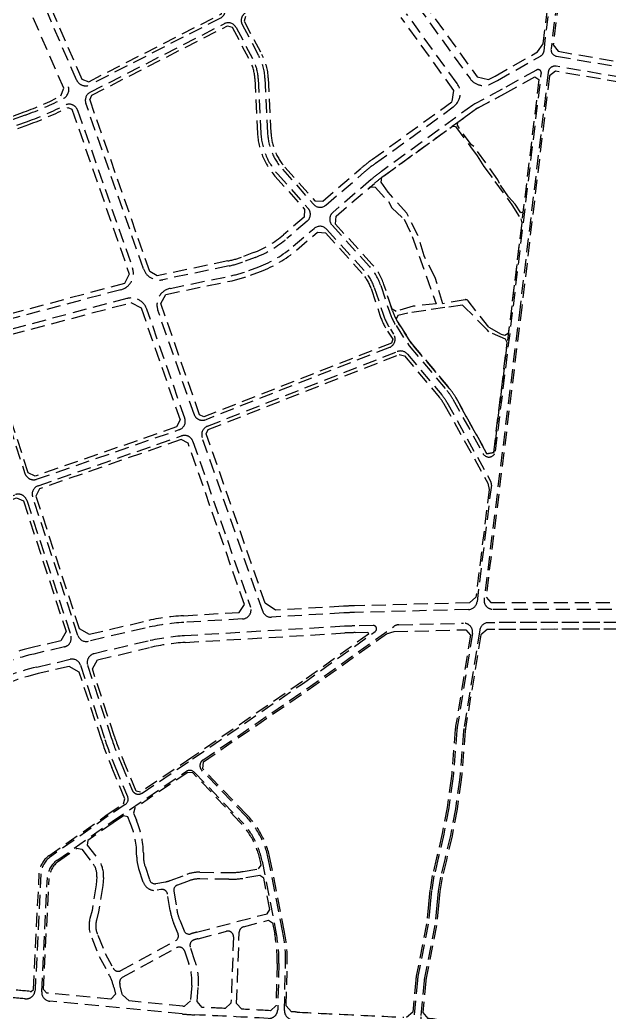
# Model space of a CAD drawing. Header units: metres. Extents: x 566243 to 572707, y 2062953 to 2068466.
# Drawn here: x 569177 to 569704, y 2064872 to 2065761 of the extents above; entities that cross this region are included whole.
import ezdxf

# ---------------------------------------------------------------- set-up
doc = ezdxf.new("R2010")
doc.units = ezdxf.units.M
doc.linetypes.add('HIDDEN', pattern=[0.375, 0.25, -0.125])
doc.layers.add('LogDg phu', color=7, linetype='CONTINUOUS')
doc.layers.add('ViaHeSphu', color=32, linetype='CONTINUOUS')

msp = doc.modelspace()

# ---------------------------------------------------------------- linework, layer by layer
at = {"layer": 'LogDg phu', "linetype": 'HIDDEN', "ltscale": 50}
for points in [[(569718.2296362838, 2066299.974555621), (569683.7375114681, 2066000.435086081), (569651.8833248855, 2065734.712165876, 0.3995672684457418), (569656.8281131525, 2065728.084071063), (569753.7817600404, 2065711.484098303)], [(569532.4745605104, 2065773.114919528), (569579.4392748566, 2065708.020665684, 0.375140055865235), (569598.660174881, 2065703.560604722), (569603.9542787841, 2065706.382919331), (569642.5887750564, 2065728.178711791, 0.2388537332816017), (569645.5979927315, 2065732.69031671), (569677.778499234, 2066001.135349494)], [(569192.0502627837, 2065837.157271221), (569269.2345381946, 2065877.421239193, 0.0298499754538502), (569279.9236367022, 2065883.835977634, -0.4189481027751877), (569291.1159102684, 2065881.645420722), (569339.2923621379, 2065808.758508088), (569359.458008459, 2065773.199245731, -0.4266654528362219), (569356.1475204625, 2065762.133229518), (569239.8277778812, 2065702.526162964, -0.4336485167017452), (569227.4608540828, 2065706.967634613), (569177.8455844615, 2065821.858759085, -0.4138731726356388), (569182.0098145227, 2065832.371152402, 0.0180039543683363), (569192.0502627757, 2065837.157271217)], [(569019.9074318107, 2065773.713235757, -0.4437023780836693), (569025.02231802, 2065784.416900045, -6.63623e-11), (569047.4291176735, 2065791.098631085), (569159.2379514412, 2065824.440142006, -0.3801026895779687), (569168.8685031647, 2065819.945406513, 5.9294e-12), (569219.9047619546, 2065701.763782069, -0.3951871123396745), (569215.7427107154, 2065690.184016377, -0.0313092882814378), (569181.6700980054, 2065675.356711146), (569083.2107941489, 2065639.65561468, -0.4020885647163571), (569073.0827381212, 2065644.13919963, -4.83118e-11), (569019.9074318107, 2065773.713235757, -13.55087923959018)], [(569379.0955007896, 2065767.16376678, 0.4180617507578595), (569375.6863038553, 2065756.29837356), (569390.5907974052, 2065728.214814911, -0.1104115437118851), (569396.0209788757, 2065708.439441654), (569398.3798168169, 2065659.391669314, 0.171019401397399), (569411.6685062285, 2065626.768509199), (569439.3752689315, 2065595.531551084, 0.4094802547399802), (569450.5711687573, 2065594.770029933), (569485.0740635889, 2065624.389748905, -0.0202823252057213), (569494.9038987628, 2065632.158807353), (569564.4745329758, 2065682.699988599, 0.4132559171088797), (569567.8227341697, 2065703.612131744), (569522.743018895, 2065766.093730327, 0.000277777778401)], [(569239.683550229, 2065695.710336047), (569359.5287773972, 2065757.124007309, -0.4100112306218295), (569370.2436522094, 2065753.754690451), (569385.2909387603, 2065725.402076327, -0.1104115437117371), (569390.0279055748, 2065708.151218805), (569392.386743516, 2065659.103446465, 0.1710194013976294), (569407.1798128609, 2065622.787098412), (569434.6483721132, 2065591.81869391, -0.4190906567655528), (569433.8717810211, 2065580.4378103), (569415.5438254385, 2065564.717648432, -0.0865460035562136), (569387.3359728747, 2065547.950803651), (569378.3497066861, 2065544.531029355, -0.0395534469325565), (569363.870592029, 2065540.295812317), (569304.576157927, 2065527.936265361, -0.3768486838170135), (569287.3478339826, 2065537.692855963), (569235.7759692936, 2065685.962545221, -0.3741157176350312), (569239.683550229, 2065695.710336047)], [(569752.2629214139, 2065702.613183512), (569656.350539929, 2065719.034875435, 0.4290131279033134), (569649.3806334935, 2065713.835083861), (569624.1854446304, 2065503.660539255), (569592.006163589, 2065241.832458148, 0.4506998965635313), (569599.9516823638, 2065232.856583916), (569730.6348286064, 2065232.942552649)], [(569602.2550473298, 2065374.409512929), (569618.2291617051, 2065504.383570157), (569643.2027651186, 2065712.709681695, 0.6143955870443129), (569638.7500266047, 2065715.679635775), (569608.2829342484, 2065698.491514124), (569583.8097316902, 2065685.444721245, 0.0346371482111683), (569582.0499788702, 2065684.343830428), (569500.1936342579, 2065624.877413366, 0.0202823252059046), (569490.9364108418, 2065617.56092143), (569456.720691849, 2065588.187734457, 0.4223684333403805), (569456.008585769, 2065576.740202755), (569489.7022024086, 2065539.627898927, -0.1050919412276895), (569499.5428985897, 2065522.745083129), (569507.3308887118, 2065499.111380356, 0.0647225283452487), (569513.2445308946, 2065486.793424782), (569525.0279594649, 2065468.683985149), (569558.8227997737, 2065428.607915042, -0.0487727119557612), (569564.0112834859, 2065421.074219057), (569591.0506557554, 2065372.235236114, 0.7266928243040277), (569602.2550473299, 2065374.409512929)], [(569183.715379976, 2065669.716070964, 0.0301758046713161), (569217.2531534327, 2065684.220378811, -0.4539635373298844), (569228.4216593854, 2065679.710633114), (569277.5585937479, 2065538.441395851, -0.4361854591147686), (569267.2517756989, 2065519.018933572), (569145.2948633718, 2065486.53584041, -0.3768809592605792), (569135.8348420465, 2065491.229062479), (569081.442450271, 2065623.768811208, -0.4264434146762403), (569086.1164210378, 2065634.326933406), (569183.7153799827, 2065669.716070967)], [(569343.1515216001, 2065402.590613377, -0.4260816199459815), (569332.6647308546, 2065407.406269317), (569300.2678358214, 2065500.547705805, -0.4525924478881951), (569311.3744277051, 2065520.159880866), (569365.7071116469, 2065531.485182618, 0.0395534469326256), (569381.5507501987, 2065536.119530058), (569390.5370163872, 2065539.539304354, 0.0865460035566447), (569421.4032006061, 2065557.886270632), (569440.0224257666, 2065573.856259677, -0.4059787279545801), (569451.1538407493, 2065573.161386762), (569485.2598913468, 2065535.594801801, -0.1050919412274566), (569493.844328441, 2065520.867239083), (569501.6323185632, 2065497.23353631, 0.0647225283447732), (569508.2154296724, 2065483.5210952), (569511.1264634894, 2065479.047253748, -0.474623241587188), (569507.3518083848, 2065467.240335844), (569343.1515216007, 2065402.590613377)], [(569191.6421671647, 2065349.265683083), (569319.4255194818, 2065393.723875904, 0.4141890617606929), (569324.3527091241, 2065403.907789439), (569290.4064243879, 2065501.503738696, 0.3925778090193718), (569272.3783266089, 2065511.070616516), (569149.7753431953, 2065478.415443011, 0.430505729305073), (569144.2294898529, 2065468.201792021), (569181.4085179832, 2065354.338280467, 0.4198515085399014), (569191.6421671652, 2065349.265683083)], [(569558.7620839478, 2065418.16803527), (569597.8114469284, 2065347.6363989, -0.1582836111730598), (569598.5174394257, 2065343.99830814), (569585.687241741, 2065239.604862068, -0.3714465587643621), (569577.9541665118, 2065232.583421224), (569476.1899410984, 2065229.947087559, 0.0049309322413803), (569466.4528857663, 2065229.59871971), (569402.0137684811, 2065225.760412209, -0.3357108800661105), (569393.9821150801, 2065231.118102112), (569339.8980468488, 2065386.610404744, -0.4024442724924523), (569344.5232112117, 2065396.682372395), (569514.3819306858, 2065463.559960039, -0.3217915584334239), (569523.4285304311, 2065461.273391193), (569554.2359598591, 2065424.73998283, -0.0487727119723672), (569558.7620839495, 2065418.168035266)], [(569321.395372286, 2065388.056452918, -0.4142380634099668), (569331.580137752, 2065383.128851094), (569383.1622198786, 2065234.829786588, -0.4973300209394168), (569376.0819181709, 2065224.215784974), (569323.4503500772, 2065221.080792579, 0.0425548297228617), (569288.8136100528, 2065216.038783409), (569238.127605999, 2065204.191774423, -0.3892440461239455), (569228.7019527645, 2065209.498653704), (569188.2384690605, 2065333.421052326, -0.4085980033621207), (569193.2145424196, 2065343.459970303), (569321.3953722864, 2065388.056452918)], [(569112.5172017848, 2065307.318692294, -0.0425781511680925), (569149.9631311756, 2065326.320108616), (569172.2996099315, 2065335.357663258, -0.434530638209386), (569182.9050430065, 2065330.4248564), (569222.4096057689, 2065209.439223782, -0.4396318671164587), (569216.6255364625, 2065199.166023907), (569189.1962179815, 2065192.754877702, 0.0688416462778135), (569136.4994870704, 2065172.492721853), (569098.3023915229, 2065151.399619491, -0.4621970084945883), (569076.9277338323, 2065159.478233698), (569042.2715926414, 2065256.358095629, -0.3536386822622415), (569045.5907476959, 2065265.853197791), (569112.5172017986, 2065307.318692302)], [(569267.2905461472, 2065094.696643562), (569277.336506664, 2065070.91358633, 0.4726036565251758), (569286.2258857918, 2065068.278806797), (569331.3379877768, 2065098.800811981), (569430.3753709418, 2065166.834694724), (569494.5945279009, 2065212.936477959, 0.7386795729468085), (569492.7673218774, 2065218.372519875), (569476.5007123264, 2065217.951112349, 0.0048880304052566), (569467.0828116524, 2065217.614972169), (569324.1638638473, 2065209.102023941, 0.0425548297227796), (569291.5447979991, 2065204.353724042), (569243.2093199755, 2065193.056111354, 0.439631867114407), (569237.4252506692, 2065182.78291148), (569258.5537706207, 2065118.0752632, 0.0210175178380748), (569267.2905461563, 2065094.69664354)], [(569243.2093199828, 2065193.056111353, 0.4396318671093956), (569237.4252506767, 2065182.782911479), (569258.5537706218, 2065118.07526322, 0.02101751783807478), (569267.2905461483, 2065094.696643583), (569277.3365066655, 2065070.913586352, 0.4726036565339091), (569286.2258857926, 2065068.278806819), (569331.3379877766, 2065098.800812003), (569430.3753709381, 2065166.834694746), (569494.5945278713, 2065212.936477959, 0.7386795729307997), (569492.7673218483, 2065218.372519874), (569476.5007123267, 2065217.95111235, 0.004888030405304966), (569467.0828116524, 2065217.61497217), (569324.1638638475, 2065209.102023941, 0.04255482972281393), (569291.544797999, 2065204.353724042), (569243.2093199828, 2065193.056111353)], [(569420.9758507197, 2064865.388648717, -0.405510632309191), (569413.4142044749, 2064873.574432364), (569414.453553931, 2064915.625902792, 0.05478407701635127), (569412.086378503, 2064943.491051118), (569399.3052857649, 2065008.473484411, 0.1432877658633535), (569379.1213263106, 2065047.352868171), (569339.5415542797, 2065088.706633593, -0.4623674987635539), (569340.4788180019, 2065097.800800246), (569433.8239194081, 2065161.924361294), (569511.1938595957, 2065217.4668564, -0.1502982097074625), (569515.6520473543, 2065218.965378239), (569573.5011014127, 2065220.464032683, -0.002568727350444714)], [(569573.5011014127, 2065220.464032683, -0.4699449906209671), (569581.6053772073, 2065211.187696355), (569568.0015565219, 2065127.193150372, 0.02022619380543821), (569567.6817557324, 2065124.543614882), (569564.6082983474, 2065086.049255505), (569564.0089355757, 2065080.997914563), (569560.4592675602, 2065055.201991452), (569556.0088051109, 2065031.626162569), (569551.0074714026, 2065010.06917296), (569547.1903643479, 2064994.039319202), (569545.1177099744, 2064981.184483938), (569543.7905331266, 2064968.448575587), (569541.9349271108, 2064950.90803617), (569532.8581939994, 2064904.051781741, 0.02429348278324061), (569532.402199833, 2064900.879539313), (569529.2747261022, 2064867.773797438, -0.4003814946637569)], [(569695.4650173798, 2065220.919413908), (569596.0524236205, 2065220.854016226, 0.3677427255942238), (569588.1605913714, 2065214.133037479), (569573.924377747, 2065126.233885652, 0.02022619380542688), (569573.6627225558, 2065124.066083888), (569570.5800884676, 2065085.456788375), (569569.9605490677, 2065080.235401787), (569566.3828729551, 2065054.235940002), (569561.8816358091, 2065030.391137821), (569556.8482998471, 2065008.696210558), (569553.0785504607, 2064992.865234244), (569551.0679698454, 2064980.395387401), (569549.7577319113, 2064967.822028938), (569547.8744897993, 2064950.020253015), (569538.7486905464, 2064902.910707497, 0.02429348278345457), (569538.3756044105, 2064900.31523642), (569535.3251593987, 2064868.024878817, 0.418133788978392), (569542.6438123521, 2064859.298590347, -0.004434073495936558), (569547.189869329, 2064858.88974911, 0.02080387138199308), (569558.4573314633, 2064858.247279698), (569614.5367469072, 2064855.342045081), (569715.8774619236, 2064849.977345693)], [(569730.4079199883, 2065220.942400782), (569596.0524236205, 2065220.854016226, 0.3677427255846961), (569588.1605913714, 2065214.133037479), (569573.924377747, 2065126.233885652, 0.02022619380542688), (569573.6627225558, 2065124.066083888), (569570.5800884676, 2065085.456788375), (569569.9605490677, 2065080.235401787), (569566.3828729551, 2065054.235940002), (569561.8816358091, 2065030.391137821), (569556.8482998471, 2065008.696210558), (569555.6720507165, 2065003.756579241)], [(569221.7072504441, 2065188.030360839, -0.3892440461247254), (569231.1329036785, 2065182.723481558), (569252.8501246691, 2065116.212892997, 0.02101751783807478), (569261.7634007112, 2065092.361978014), (569273.1939488166, 2065065.301013628, -0.3581386893369379), (569271.0290370699, 2065057.996902959), (569255.8921076073, 2065047.755539351), (569204.1274375102, 2065011.227039165, 0.2303870294854028), (569195.6842597666, 2064995.896274198), (569190.4108607499, 2064891.633487301, -0.4276144707091533), (569181.6536895381, 2064884.074484897, 0.01044666095431282), (569163.6508721712, 2064885.430459379), (569138.5439201567, 2064886.794746101), (569134.4689397153, 2064886.924920128, -0.4206790478283134), (569105.4704532186, 2064918.527574147), (569109.0841092811, 2064985.434434258), (569110.0662165672, 2065003.611378722, 0.1057696762279867), (569091.7774160729, 2065119.293205236, -0.3746359828439869), (569098.5244280816, 2065137.814133953), (569142.3003874968, 2065161.987982246, -0.06884164627777623), (569191.927405928, 2065181.069818336), (569221.7072504441, 2065188.030360839)], [(569399.0225228672, 2064866.540231501, 0.001620783485097846), (569333.395519499, 2064869.703144318, -0.01283318853995121), (569322.0103622619, 2064870.508062136), (569203.572579031, 2064881.942602136, -0.400887472092329), (569196.3515749875, 2064890.309684376), (569201.5291205642, 2064992.677309019, -0.2303870294828568), (569209.9722983078, 2065008.008073987), (569259.3032482995, 2065042.819183814), (569325.4258385561, 2065087.556492735, -0.3656374531108423), (569333.1226668106, 2065086.735696808), (569374.7867317462, 2065043.204218999, -0.1432877658635273), (569393.4180789347, 2065007.315557066), (569406.1991716732, 2064942.333123773, -0.05478407701641809), (569408.455385753, 2064915.774154275), (569407.4310961696, 2064874.331997507, -0.4220522230687264), (569399.0225228672, 2064866.540231498)], [(569519.9753640665, 2064860.579561611, -0.000344081276157824), (569462.8206008527, 2064863.253628699, -0.001768856877431938)]]:
    msp.add_lwpolyline(points, format="xyb", dxfattribs=at)
at = {"layer": 'ViaHeSphu', "linetype": 'HIDDEN', "ltscale": 50}
for points in [[(569719.7194747424, 2066299.800231406), (569685.2272645268, 2066000.260020228), (569653.8159687658, 2065738.231629858), (569658.1491284105, 2065732.423374495), (569754.5411793535, 2065715.919555699)], [(569537.3403305064, 2065776.625515252), (569585.6930521664, 2065709.607448996), (569595.9658013486, 2065707.223737125), (569601.7899510495, 2065710.328621935), (569639.9253773175, 2065731.842862222), (569644.8753007842, 2065739.264093079), (569657.707701935, 2065846.310158545)], [(569751.5035021007, 2065698.177726118), (569656.0039643578, 2065714.528732767), (569650.4805520126, 2065710.408075878), (569625.6745153619, 2065503.479781529), (569593.7610808143, 2065243.81477158), (569598.1511572555, 2065238.855400754), (569730.7482829154, 2065238.942628582)], [(569190.5640780968, 2065352.066981561), (569184.3005573708, 2065355.146299862), (569147.4593257265, 2065467.975284806), (569150.7389072243, 2065474.015203055), (569276.1901940454, 2065507.429019126), (569285.2540097754, 2065502.619170703), (569320.1023755725, 2065402.429728283), (569317.0226244325, 2065396.064249867), (569190.5640780968, 2065352.066981561)]]:
    msp.add_lwpolyline(points, dxfattribs=at)
for points in [[(569232.1114577221, 2065707.54903124), (569238.5435171861, 2065705.239013792), (569356.751720548, 2065765.813806073), (569357.9416906962, 2065769.791536536), (569336.7332460927, 2065807.18962603), (569289.3307904685, 2065878.905547557), (569282.5150776454, 2065880.156584626, -0.0299886617532021), (569271.3158378326, 2065873.431478321), (569194.1315624164, 2065833.167510346, -0.0156384497265435), (569185.1759151935, 2065828.846398761), (569182.557883078, 2065822.297292328)], [(569165.486547959, 2065816.426276279), (569158.7127630617, 2065819.587712121), (569048.6269049584, 2065786.759994341), (569025.9491436997, 2065779.997462266), (569023.0559393001, 2065773.9429994), (569075.7807945949, 2065645.466592235), (569082.3796209691, 2065642.545360507), (569180.6474570232, 2065678.177031238, 0.0305591457876348), (569213.590761367, 2065692.454208341), (569216.0467796051, 2065699.346959534)], [(569626.7744568415, 2065588.269526065), (569624.7827557183, 2065587.806404035), (569619.6907540797, 2065595.642568692), (569613.9716417673, 2065602.283923626), (569605.6608810688, 2065614.15483636), (569604.3311787572, 2065617.25256089), (569582.8153895782, 2065647.354140004), (569580.75755336, 2065648.562790328), (569569.9196957718, 2065663.374155011), (569568.0916891147, 2065666.172375216), (569568.6159482249, 2065669.022249291), (569584.4423369503, 2065680.519692, -0.0346371482112456), (569586.2020897707, 2065681.620582818), (569610.4472619807, 2065694.545811521), (569637.2681820518, 2065709.676931733), (569641.027852818, 2065707.169250337)], [(569320.9648582286, 2065384.730283497), (569194.2893676304, 2065340.657536268), (569191.1316654565, 2065334.225528298), (569229.8703074985, 2065215.585584284), (569238.8593573882, 2065210.524523641), (569287.4480160794, 2065221.881313092, -0.0425548297228992), (569323.093593192, 2065227.070176899), (569372.9318237249, 2065230.03878451), (569377.6198023908, 2065237.066481236), (569327.3298041885, 2065381.650789971)], [(569262.2911836839, 2064888.119154657), (569258.2788231678, 2064883.693551732), (569200.8002287617, 2064889.242805264), (569197.9656532672, 2064892.527269051), (569202.9903357635, 2064991.872567724, -0.2303870294802815), (569211.433513507, 2065007.203332691), (569227.9068985304, 2065018.828018925), (569232.1760664784, 2065018.17132841), (569242.4444629584, 2065004.692691722, -0.197059767458244), (569245.5155983567, 2064993.235404148), (569245.0905003106, 2064986.069919743), (569241.3942843493, 2064963.090446475), (569239.5001182, 2064955.866219847, 0.178139081408329), (569241.1670827238, 2064938.583531868), (569247.7581754769, 2064922.057089199), (569256.3965867818, 2064906.078818899, -0.06663495820067827), (569260.8199173236, 2064894.417567867)], [(569375.4371260974, 2064874.734459863), (569370.6329710179, 2064879.974700827), (569373.0607481746, 2064943.852719843, -0.3304786616448441), (569376.7906333447, 2064948.499761577), (569399.2492948212, 2064954.380355834), (569402.7304206429, 2064952.196656926), (569404.7273699654, 2064942.043641936, -0.05478407701642472), (569406.9558437082, 2064915.811217146), (569406.0260403509, 2064878.191917753), (569400.9092032416, 2064873.452312884, 0.0006287118280273312)], [(569339.9278763706, 2064876.414691536), (569335.3436554528, 2064881.624140562), (569336.4895865902, 2064895.529536533, 0.1042959902909402), (569333.7492028784, 2064917.230015041), (569329.2000171383, 2064930.363035979, -0.4205648903611562), (569332.390632753, 2064936.758478677, -0.01393346687672911), (569336.2420272537, 2064937.882481458), (569361.6289196329, 2064944.529806086, -0.5032183962698077), (569367.8918198239, 2064939.502973989), (569365.6385358082, 2064880.216099654), (569360.4543523409, 2064875.458630639, 0.0005065504396921964)]]:
    msp.add_lwpolyline(points, format="xyb", close=True, dxfattribs=at)
for points in [[(569378.6294798818, 2065763.551103646), (569377.3676960084, 2065759.529693851), (569393.2407267278, 2065729.621184204, -0.1104115437115284), (569399.017515526, 2065708.583553079), (569401.3763534672, 2065659.535780739, 0.1710194013977201), (569413.912852912, 2065628.759214592), (569440.5708548946, 2065598.704642707), (569447.6824902585, 2065598.220924486), (569482.1428899625, 2065627.804162643, -0.0202823252061255), (569492.2590310152, 2065635.799504347), (569563.4200070612, 2065687.496025855), (569564.987619795, 2065697.286997183)], [(569376.7491849298, 2065548.736779004, -0.0395534469329399), (569362.9523322196, 2065544.701127167), (569299.5230405339, 2065531.479695495), (569292.9856488468, 2065535.181892789), (569239.5138592843, 2065688.913887362), (569241.1981639524, 2065693.115527677), (569362.6133513495, 2065755.333711754), (569366.6895837554, 2065754.051931164), (569382.6410094376, 2065723.995707035, -0.1104115437118365), (569387.0313689243, 2065708.00710738), (569389.3902068655, 2065658.959335041, 0.171019401397387), (569404.9354661771, 2065620.796393018), (569431.4641504298, 2065590.887615595), (569430.9867827727, 2065583.891829467), (569412.6141379022, 2065568.133337372, -0.0865460035563404), (569385.7354511184, 2065552.156553299), (569376.7491849298, 2065548.736779004)], [(569564.987619795, 2065697.286997183), (569517.8772472735, 2065762.583136855, 0.0002777777784007)], [(569616.7409091408, 2065504.570984935), (569600.606996509, 2065373.296722436), (569594.5435119092, 2065372.120068273), (569566.6358832554, 2065422.527310951, 0.048772711955979), (569561.1162197315, 2065430.541881148), (569527.4411675201, 2065470.475898913), (569515.7590815057, 2065488.429589573, -0.0647225283443666), (569510.1801737864, 2065500.050302378), (569502.392183664, 2065523.684005151, 0.1050919412276475), (569491.9233579396, 2065541.64444749), (569459.1437790508, 2065577.749971693), (569459.5766578207, 2065584.708757163), (569493.8675844682, 2065614.146507692, -0.0202823252060393), (569502.8385020054, 2065621.236716373), (569585.2840358394, 2065681.131163442), (569610.4472619807, 2065694.545811521), (569637.2681820518, 2065709.676931733), (569641.027852818, 2065707.169250337), (569616.7392926542, 2065504.557668421)], [(569219.6835845804, 2065682.090767068), (569223.3390886502, 2065680.625263193), (569274.724969041, 2065532.890280879), (569270.2604260582, 2065524.477168582), (569144.5352566743, 2065490.990404183), (569137.8054071012, 2065494.329157601), (569084.137223365, 2065625.104204531), (569086.9394639591, 2065631.434239548), (569184.7380209639, 2065666.895750874, 0.0311627330285446), (569219.6835845616, 2065682.090767058)], [(569613.6913418393, 2065479.758051606), (569610.5272707746, 2065477.862369641), (569607.5622826222, 2065479.008805507), (569596.227810764, 2065485.388781662), (569577.8578684144, 2065508.924117996, 0.2797912125099923), (569574.9463831179, 2065510.02803712), (569554.9959091812, 2065506.331308379), (569548.3450388628, 2065529.892091738), (569538.3489999999, 2065549.25), (569532.7889999996, 2065567.677), (569522.902, 2065587.552171967), (569506.1240154549, 2065606.337452501), (569499.9113844521, 2065615.403566563), (569500.6426981285, 2065619.641524336), (569563.6348855875, 2065665.403642211), (569566.4558113406, 2065664.981271576), (569579.9810405119, 2065647.014164354), (569585.7129229214, 2065638.82863148), (569591.7133004433, 2065629.392027551), (569601.5896962443, 2065615.980998245), (569616.8121137572, 2065595.036604058), (569624.8048976528, 2065582.49089612), (569625.6414737254, 2065578.818348231), (569616.7400909737, 2065504.564327883), (569613.6913418393, 2065479.758051606)], [(569549.0516496896, 2065506.210067863), (569528.5210017341, 2065504.204577136), (569513.4878147992, 2065499.596194245), (569509.6806342008, 2065501.566222391), (569502.392183664, 2065523.684005152, 0.1050919412619544), (569491.9233579368, 2065541.644447493), (569459.1437790508, 2065577.749971693), (569459.5766578207, 2065584.708757163), (569490.21427626, 2065611.010250199), (569494.527589165, 2065610.761985435), (569506.3714338278, 2065597.956792555), (569509.6148108211, 2065592.309516351), (569520.4166127219, 2065582.185245428), (569527.7112602917, 2065566.770905403), (569549.0516496896, 2065506.210067863)], [(569383.1512719548, 2065531.91378041), (569392.1375381437, 2065535.333554705, 0.0865460035562713), (569424.3328882374, 2065554.470581773), (569442.8786927803, 2065570.377597299), (569450.0348168504, 2065569.930879946), (569483.0387358161, 2065533.578253238, -0.1050919412274513), (569490.9950433664, 2065519.928317061), (569498.7830334888, 2065496.294614287, 0.0647225283447471), (569505.7008790611, 2065481.884930409), (569510.3169510517, 2065474.790689835), (569509.1616864195, 2065471.177084277), (569341.3967527761, 2065405.123871996), (569337.6197649072, 2065406.858308632), (569302.8909604019, 2065506.704011001), (569307.4440360164, 2065514.743895508), (569366.6253714559, 2065527.079867769, 0.039553446932691), (569383.1512719548, 2065531.91378041)], [(569566.6358832554, 2065422.527310951), (569594.5435119092, 2065372.120068273), (569600.606996509, 2065373.296722436), (569612.7197565536, 2065471.852706838), (569611.130243944, 2065474.636735944), (569596.1792362264, 2065481.151845384), (569594.9277034272, 2065482.651593377), (569574.6391704939, 2065503.372268056), (569572.8496277087, 2065505.081467155), (569556.9994106, 2065503.022568235), (569539.8657691837, 2065500.41997522), (569523.7473142532, 2065497.86685476), (569514.9376960828, 2065495.963474341), (569513.3091452268, 2065492.628045213, 0.0243193214378523), (569515.759081506, 2065488.429589573), (569527.4411675204, 2065470.475898914), (569561.1162197324, 2065430.541881146, -0.0487727119723576), (569566.6358832575, 2065422.527310947)], [(569556.1374841675, 2065416.714943375), (569595.4423210475, 2065345.721865619), (569596.5294594553, 2065340.119669832), (569584.680060795, 2065243.706536471), (569579.0718153138, 2065238.61438843), (569476.0345554737, 2065235.945075164, 0.0049518016355858), (569466.137542055, 2065235.590570799), (569405.577986016, 2065231.983348851), (569396.2907346033, 2065238.178612845), (569343.5363268743, 2065389.848126602), (569345.3421978515, 2065393.780673132), (569516.0296132045, 2065460.984538893), (569520.7550087332, 2065459.790173882), (569551.9425398903, 2065422.806016723, -0.0487727119723672), (569556.1374841696, 2065416.714943372)], [(569092.2683501304, 2065154.921565592), (569083.782840551, 2065158.128688683), (569048.0271430253, 2065258.082316541), (569050.5933750079, 2065265.423532737), (569114.0972250846, 2065304.768491053, -0.0425781511440706), (569151.0883456026, 2065323.539120933), (569173.7555314936, 2065332.710482871), (569179.9424861504, 2065329.832801956), (569218.1419059327, 2065212.844265821), (569213.4983865614, 2065204.596819241), (569187.8306240083, 2065198.597407386, 0.0688416462778086), (569133.599036857, 2065177.745091658), (569092.2683501297, 2065154.921565592)], [(569520.2976992341, 2064867.572136248, -0.000344081276157824), (569463.1525597676, 2064870.245753075, -0.001619400550945751), (569424.8880881922, 2064872.186631382, 0.0001234727382034267), (569419.8865033349, 2064872.455330228), (569415.017114238, 2064877.719566856), (569415.9530959759, 2064915.588839922, 0.05478407701630787), (569413.5581802112, 2064943.780532955), (569400.7770874726, 2065008.762966248, 0.1432877658628216), (569380.2049749519, 2065048.390030465), (569340.4227295923, 2065089.955344212), (569341.0867865151, 2065096.398615384), (569434.6860565256, 2065160.696777931), (569504.750182712, 2065210.99455995), (569511.4577893335, 2065212.854707498), (569575.640451546, 2065214.517442241, -0.00256872735043843)], [(569575.640451546, 2065214.517442241), (569579.8364454459, 2065209.711723265), (569566.582692111, 2065128.186553933, 0.0203752743431497), (569566.2450610508, 2065125.396285878), (569563.1153508171, 2065086.197372287), (569562.5210322028, 2065081.188542757), (569558.9783662113, 2065055.443504314), (569554.5405974366, 2065031.934918756), (569549.5472642914, 2065010.412413561), (569545.7183178194, 2064994.332840441), (569543.6301450066, 2064981.381758072), (569542.2987334307, 2064968.605212249), (569540.4500364386, 2064951.129981958), (569531.3855698621, 2064904.337050297, 0.02429348278222238), (569530.908848688, 2064901.020615032), (569528.1851423496, 2064872.188935932), (569522.7210088766, 2064867.458387947, 0.0004203184604417634)], [(569695.468964425, 2065214.919415206), (569594.7962398975, 2065214.853188558), (569588.9968537786, 2065209.914214994), (569575.405083059, 2065125.994069538, 0.02022619380583883), (569575.1579642672, 2065123.946701205), (569572.073035998, 2065085.308671593), (569571.4484524406, 2065080.044773592), (569567.8637743039, 2065053.99442714), (569563.3498434839, 2065030.082381634), (569558.3085069581, 2065008.352969957), (569554.5505969891, 2064992.571713006), (569552.5555348131, 2064980.198113266), (569551.2495316074, 2064967.665392275), (569549.359380471, 2064949.798307226), (569540.2213146833, 2064902.625438938, 0.02429348278383182), (569539.8689555547, 2064900.174160698), (569537.1789802333, 2064871.699539867), (569541.6979623514, 2064866.393771603, -0.005867426354415339), (569547.8786725536, 2064865.855777398, 0.02104826275516847), (569558.690546353, 2064865.244584954), (569614.9028455542, 2064862.332466197), (569716.2467716279, 2064856.967596786)], [(569730.2944656757, 2065214.94232485), (569594.7962398975, 2065214.853188558), (569588.9968537786, 2065209.914214994), (569575.405083059, 2065125.994069538, 0.02022619380583883), (569575.1579642672, 2065123.946701205), (569572.073035998, 2065085.308671593), (569571.4484524406, 2065080.044773592), (569567.8637743039, 2065053.99442714), (569563.3498434839, 2065030.082381634), (569558.3085069581, 2065008.352969957), (569557.1312502908, 2065003.409107513)], [(569270.0541188738, 2065095.863976327, -0.0210175178380748), (569261.4055935969, 2065119.006448312), (569241.6929505058, 2065179.377869441), (569246.336469877, 2065187.625316021), (569292.9103919722, 2065198.511194359, -0.0425548297227346), (569324.5206207325, 2065203.112639621), (569467.3973843578, 2065211.623075155, -0.0048659736297475), (569476.6560979403, 2065211.953124744), (569488.1775949696, 2065212.251604002), (569488.7395406588, 2065210.579783593), (569429.5132338242, 2065168.062278087), (569330.4930316228, 2065100.040197833), (569284.6004519032, 2065068.990135999), (569280.9483965684, 2065070.072591872), (569270.0541188748, 2065095.863976348, -0.02101751783807899), (569261.4055935974, 2065119.006448333), (569241.6929505122, 2065179.377869442), (569246.3364698833, 2065187.625316022), (569292.9103919722, 2065198.511194359, -0.04255482972280552), (569324.5206207326, 2065203.112639622), (569467.3973843579, 2065211.623075155, -0.00486597362991338), (569476.6560979406, 2065211.953124745), (569488.1775949333, 2065212.251604002), (569488.7395406232, 2065210.579783592), (569429.5132338204, 2065168.062278109), (569330.4930316225, 2065100.040197855), (569284.6004519043, 2065068.990136021), (569280.9483965697, 2065070.072591894), (569270.0541188669, 2065095.863976368)], [(569258.9998280024, 2065091.194645208, -0.02101751783807868), (569249.9983016922, 2065115.281707888), (569229.9645489466, 2065176.636550979), (569220.9754990566, 2065181.697611622), (569193.292999901, 2065175.227288653, 0.06884164627773111), (569145.2008377099, 2065156.735612441)], [(569164.0306848588, 2064892.420147664, -0.01260255123812071), (569186.0921343634, 2064890.662793794), (569186.855654738, 2064890.58907995), (569188.9474252979, 2064892.394330962), (569194.2230445674, 2064996.701015493, -0.2303870294840893), (569202.666222311, 2065012.03178046), (569255.039322434, 2065048.989628235), (569269.4997743209, 2065058.773299757), (569270.8171640873, 2065063.21798932), (569258.9998279929, 2065091.19464523)], [(569373.703083106, 2065042.167056681), (569331.4868531171, 2065086.275447972), (569326.9278059802, 2065086.761628409), (569279.665723606, 2065054.784986671), (569278.3588643037, 2065050.344768855), (569281.0212032809, 2065044.10833855, -0.0969764737105534), (569287.2735930679, 2065014.792914263), (569287.3384346645, 2065010.92977114, 0.0774065741699209), (569288.7549090926, 2065002.741263629), (569292.8898889988, 2064990.501484505, 0.3745132986348213), (569298.563176909, 2064987.19023482), (569306.9855536903, 2064988.79581495, 0.0407439252498653), (569311.2196649035, 2064989.966797782), (569326.0984422965, 2064995.419198545, -0.0912925795083309), (569337.8788410171, 2064997.431412881), (569363.7479523425, 2064997.097611089, 0.0443434629982573), (569376.4572792512, 2064998.061882639), (569390.2048360021, 2065000.341928755), (569392.5854446297, 2065003.776380214), (569391.9462772267, 2065007.02607521, 0.1432877658271118), (569373.7030831093, 2065042.167056678)], [(569292.8898890007, 2064990.501484529, 0.3745132986235056), (569298.563176911, 2064987.190234844), (569306.9855536912, 2064988.795814974, 0.04074392526856978), (569311.2196649046, 2064989.966797806), (569326.0984422968, 2064995.419198569, -0.09129257950594764), (569337.878841018, 2064997.431412906), (569363.7479523425, 2064997.097611114, 0.04434346299476854), (569376.4572792511, 2064998.061882663), (569390.2048360016, 2065000.341928781), (569392.5854446288, 2065003.776380239), (569391.9462772273, 2065007.02607523, 0.1432877658639917), (569373.703083105, 2065042.167056705), (569331.4868531169, 2065086.275447995), (569326.9278059799, 2065086.761628432), (569279.6657236073, 2065054.784986693), (569278.3588643053, 2065050.344768877), (569281.021203281, 2065044.108338576, -0.09697647373667731), (569287.2735930695, 2065014.792914286), (569287.3384346664, 2065010.929771165, 0.07740657417188208), (569288.7549090943, 2065002.741263653), (569292.8898890009, 2064990.501484529)], [(569287.2055060938, 2064988.581122335), (569283.0705261874, 2065000.820901459, -0.0774065741718852), (569281.3392796643, 2065010.829077306), (569281.2744380677, 2065014.692220427, 0.0969764737365281), (569275.503001339, 2065041.752612079), (569273.2970272646, 2065046.920024527), (569269.634441466, 2065047.998008653), (569260.1560334725, 2065041.585094929), (569237.7147873917, 2065025.749099837), (569237.0816455041, 2065021.633022341), (569247.2172309693, 2065008.328717782, -0.1944134132911708), (569251.493964686, 2064992.692924327), (569251.062147837, 2064985.414187284), (569247.2719205045, 2064961.850242811), (569245.3039364892, 2064954.344479639, 0.1807504485826738), (569246.6579725752, 2064941.012401045), (569253.2020876749, 2064924.603749694), (569260.3613848198, 2064911.361362766, 0.4157446848010867), (569267.1605979386, 2064909.35339435), (569316.0355079763, 2064936.107813498, 0.3821186971890188), (569318.2591202772, 2064942.394822034), (569314.52724862, 2064951.472519441, -0.05798568607499734), (569311.2097547658, 2064963.266590961), (569308.8876293843, 2064977.807570354, 0.4230321479352114), (569303.0138895512, 2064981.930636509), (569299.6867394956, 2064981.296373028, -0.3745132986254696), (569287.2055060938, 2064988.581122335)], [(569323.6419160422, 2064945.081345979, 0.3942270920699075), (569329.8455002423, 2064942.238389853, -0.01630968075235759), (569334.7222182408, 2064943.686805757), (569398.0891466322, 2064960.278854017), (569400.412345109, 2064963.982361939), (569394.9018154297, 2064991.999342538), (569391.363279457, 2064994.452097909), (569377.4389753375, 2064992.142738064, -0.04434346299446974), (569363.6705378531, 2064991.098110552), (569337.8014265286, 2064991.431912344, 0.09129257950616729), (569328.1629184844, 2064989.785555159), (569317.7527242022, 2064985.970688538, 0.3587788148398496), (569314.5356833457, 2064980.487500337), (569317.1346799812, 2064964.212773392, 0.05798568607505349), (569320.0766084933, 2064953.75387978), (569323.6419160422, 2064945.081345979)], [(569329.3639260422, 2064882.116924668), (569323.9547215058, 2064877.356696598, -0.001482520218480902), (569322.6830474101, 2064877.47566536), (569274.4461371584, 2064882.132683287), (569268.5574531797, 2064887.529327275), (569268.4301233019, 2064888.21583366), (569266.662628449, 2064895.782385328, 0.008929648001560776), (569266.1991944951, 2064897.61771357, -0.3467602416065493), (569268.6235459889, 2064903.314080549), (569316.8938285165, 2064929.737522968, -0.4641359496601386), (569324.0192638529, 2064926.988209579), (569328.0797055865, 2064915.266141203, -0.1042959902900454), (569330.5098571797, 2064896.02232064), (569329.3498952509, 2064881.946666873)]]:
    msp.add_lwpolyline(points, format="xyb", dxfattribs=at)

doc.saveas('drawing.dxf')
